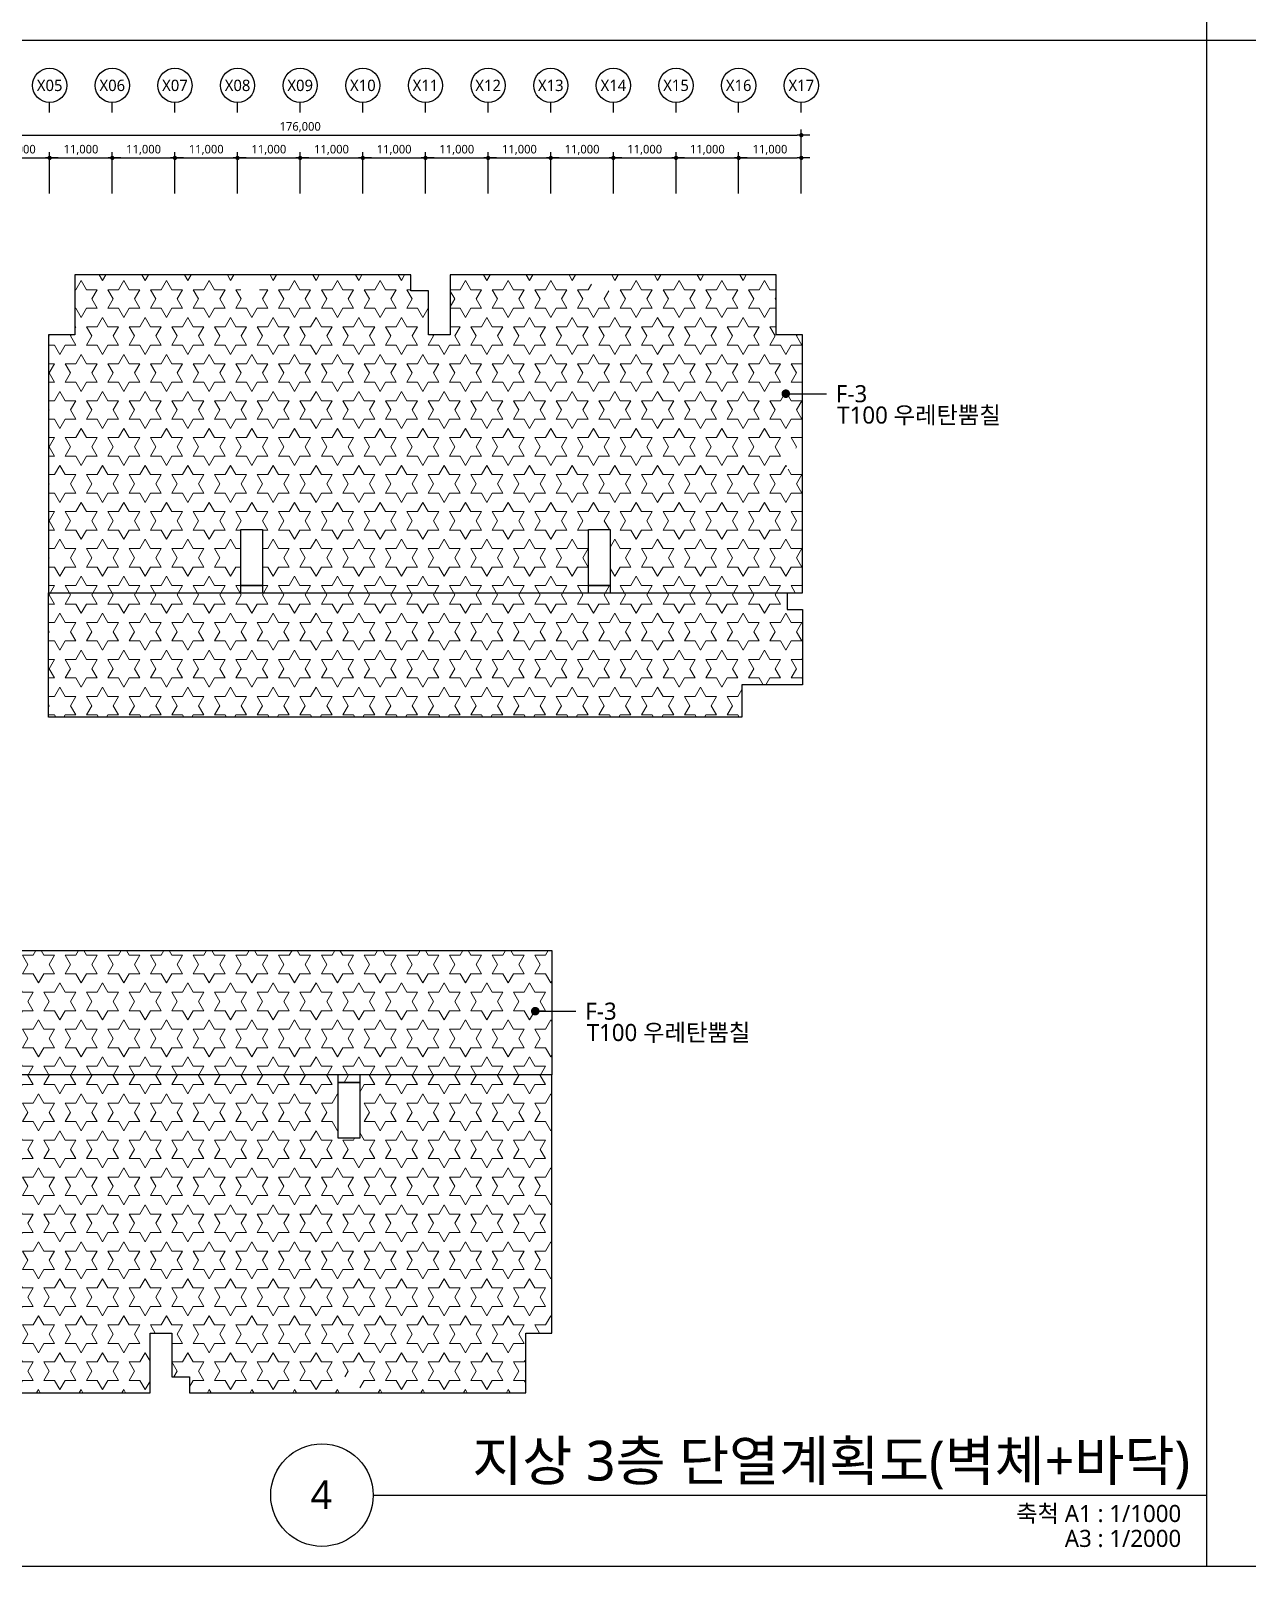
# Model space of a CAD drawing. Header units: millimetres. Extents: x 1037297 to 3512330, y 928637 to 1464837.
# Drawn here: x 2030215 to 2243860, y 928637 to 1198407 of the extents above; entities that cross this region are included whole.
import ezdxf
from ezdxf.enums import TextEntityAlignment as Align

# ---------------------------------------------------------------- set-up
doc = ezdxf.new("R2010")
doc.units = ezdxf.units.MM
doc.header["$LTSCALE"] = 5
doc.header["$MEASUREMENT"] = 0
doc.header["$PDSIZE"] = -10
doc.layers.get('0').update_dxf_attribs({"linetype": 'CONTINUOUS'})
doc.layers.get('Defpoints').update_dxf_attribs({"color": 153, "linetype": 'CONTINUOUS'})
for name, color, linetype, lineweight in [('A-AXIS-BUBL', 7, 'CONTINUOUS', 25), ('A-DIMS', 7, 'CONTINUOUS', 25), ('A-MKXS-LEAD', 7, 'CONTINUOUS', 25), ('A-MKXS-TEXT1', 3, 'CONTINUOUS', 25), ('A-XXXX-HATC', 8, 'CONTINUOUS', 18), ('A-XXXX-SYMB', 7, 'CONTINUOUS', 25), ('A-XXXX-TXT1', 3, 'CONTINUOUS', 25), ('A-XXXX-TXT2', 3, 'CONTINUOUS', 25)]:
    doc.layers.add(name, color=color, linetype=linetype, lineweight=lineweight)
doc.styles.add('HY울릉도L', font='')
doc.styles.add('맑은고딕', font='malgun.ttf')
doc.styles.get('HY울릉도L').set_extended_font_data('HYwulM')
doc.dimstyles.new('CDIM', dxfattribs={"dimtxt": 3, "dimasz": 1.5, "dimexe": 2, "dimexo": 1, "dimgap": 1, "dimtad": 1, "dimdec": 0, "dimrnd": 0.5, "dimzin": 0, "dimdsep": 32, "dimlunit": 6, "dimtxsty": 'HY울릉도L', "dimblk1": '_CIDOT', "dimblk2": '_CIDOT', "dimsah": 1, "dimcen": 5.5, "dimclrd": 2, "dimclre": 2, "dimclrt": 7, "dimadec": 0, "dimazin": 0, "dimtfac": 1, "dimtdec": 0, "dimtix": 1, "dimtmove": 2, "dimatfit": 1, "dimldrblk": '_CIDOT', "dimfxl": 1, "dimtolj": 1, "dimtzin": 0, "dimlwd": -1, "dimarcsym": 0})

# ---------------------------------------------------------------- blocks, each defined once
blk = doc.blocks.new('_CIDOT')
at = {"color": 0, "linetype": 'ByBlock'}
blk.add_line((2, 0), (-1, 0), dxfattribs=at)
at = {"color": 0, "linetype": 'ByBlock', "const_width": 0.5}
blk.add_lwpolyline([(-0.25, 0, 1), (0.25, 0, 1)], format="xyb", close=True, dxfattribs=at)
blk = doc.blocks.new('*D27')
at = {"layer": 'A-DIMS', "lineweight": -2, "transparency": 16777216}
for p, q in [((159693, 255621), (159693, 262871)), ((170693, 255621), (170693, 262871))]:
    blk.add_line(p, q, dxfattribs=at)
at = {"layer": 'A-DIMS', "transparency": 16777216}
blk.add_line((160443, 261871), (169943, 261871), dxfattribs=at)
at = {"layer": 'Defpoints', "color": 0, "transparency": 16777216}
for p in [(170693, 261871), (159693, 255121), (170693, 255121)]:
    blk.add_point(p, dxfattribs=at)
at = {"layer": 'A-DIMS', "transparency": 16777216, "xscale": 750, "yscale": 750, "zscale": 750, "rotation": 180}
blk.add_blockref('_CIDOT', (159693, 261871), dxfattribs=at)
at = {"layer": 'A-DIMS', "transparency": 16777216, "xscale": 750, "yscale": 750, "zscale": 750}
blk.add_blockref('_CIDOT', (170693, 261871), dxfattribs=at)
at = {"layer": 'A-DIMS', "color": 3, "transparency": 16777216, "insert": (165193, 263275), "char_height": 1500, "attachment_point": 5, "style": '맑은고딕'}
blk.add_mtext('\\A1;11,000', dxfattribs=at)
blk = doc.blocks.new('*D28')
at = {"layer": 'A-DIMS', "lineweight": -2, "transparency": 16777216}
for p, q in [((170693, 255621), (170693, 262871)), ((181693, 255621), (181693, 262871))]:
    blk.add_line(p, q, dxfattribs=at)
at = {"layer": 'A-DIMS', "transparency": 16777216}
blk.add_line((171443, 261871), (180943, 261871), dxfattribs=at)
at = {"layer": 'Defpoints', "color": 0, "transparency": 16777216}
for p in [(181693, 261871), (170693, 255121), (181693, 255121)]:
    blk.add_point(p, dxfattribs=at)
at = {"layer": 'A-DIMS', "transparency": 16777216, "xscale": 750, "yscale": 750, "zscale": 750, "rotation": 180}
blk.add_blockref('_CIDOT', (170693, 261871), dxfattribs=at)
at = {"layer": 'A-DIMS', "transparency": 16777216, "xscale": 750, "yscale": 750, "zscale": 750}
blk.add_blockref('_CIDOT', (181693, 261871), dxfattribs=at)
at = {"layer": 'A-DIMS', "color": 3, "transparency": 16777216, "insert": (176193, 263275), "char_height": 1500, "attachment_point": 5, "style": '맑은고딕'}
blk.add_mtext('\\A1;11,000', dxfattribs=at)
blk = doc.blocks.new('*D29')
at = {"layer": 'A-DIMS', "lineweight": -2, "transparency": 16777216}
for p, q in [((181693, 255621), (181693, 262871)), ((192693, 255621), (192693, 262871))]:
    blk.add_line(p, q, dxfattribs=at)
at = {"layer": 'A-DIMS', "transparency": 16777216}
blk.add_line((182443, 261871), (191943, 261871), dxfattribs=at)
at = {"layer": 'Defpoints', "color": 0, "transparency": 16777216}
for p in [(192693, 261871), (181693, 255121), (192693, 255121)]:
    blk.add_point(p, dxfattribs=at)
at = {"layer": 'A-DIMS', "transparency": 16777216, "xscale": 750, "yscale": 750, "zscale": 750, "rotation": 180}
blk.add_blockref('_CIDOT', (181693, 261871), dxfattribs=at)
at = {"layer": 'A-DIMS', "transparency": 16777216, "xscale": 750, "yscale": 750, "zscale": 750}
blk.add_blockref('_CIDOT', (192693, 261871), dxfattribs=at)
at = {"layer": 'A-DIMS', "color": 3, "transparency": 16777216, "insert": (187193, 263275), "char_height": 1500, "attachment_point": 5, "style": '맑은고딕'}
blk.add_mtext('\\A1;11,000', dxfattribs=at)
blk = doc.blocks.new('*D30')
at = {"layer": 'A-DIMS', "lineweight": -2, "transparency": 16777216}
for p, q in [((192693, 255621), (192693, 262871)), ((203693, 255621), (203693, 262871))]:
    blk.add_line(p, q, dxfattribs=at)
at = {"layer": 'A-DIMS', "transparency": 16777216}
blk.add_line((193443, 261871), (202943, 261871), dxfattribs=at)
at = {"layer": 'Defpoints', "color": 0, "transparency": 16777216}
for p in [(203693, 261871), (192693, 255121), (203693, 255121)]:
    blk.add_point(p, dxfattribs=at)
at = {"layer": 'A-DIMS', "transparency": 16777216, "xscale": 750, "yscale": 750, "zscale": 750, "rotation": 180}
blk.add_blockref('_CIDOT', (192693, 261871), dxfattribs=at)
at = {"layer": 'A-DIMS', "transparency": 16777216, "xscale": 750, "yscale": 750, "zscale": 750}
blk.add_blockref('_CIDOT', (203693, 261871), dxfattribs=at)
at = {"layer": 'A-DIMS', "color": 3, "transparency": 16777216, "insert": (198193, 263275), "char_height": 1500, "attachment_point": 5, "style": '맑은고딕'}
blk.add_mtext('\\A1;11,000', dxfattribs=at)
blk = doc.blocks.new('*D31')
at = {"layer": 'A-DIMS', "lineweight": -2, "transparency": 16777216}
for p, q in [((203693, 255621), (203693, 262871)), ((214693, 255621), (214693, 262871))]:
    blk.add_line(p, q, dxfattribs=at)
at = {"layer": 'A-DIMS', "transparency": 16777216}
blk.add_line((204443, 261871), (213943, 261871), dxfattribs=at)
at = {"layer": 'Defpoints', "color": 0, "transparency": 16777216}
for p in [(214693, 261871), (203693, 255121), (214693, 255121)]:
    blk.add_point(p, dxfattribs=at)
at = {"layer": 'A-DIMS', "transparency": 16777216, "xscale": 750, "yscale": 750, "zscale": 750, "rotation": 180}
blk.add_blockref('_CIDOT', (203693, 261871), dxfattribs=at)
at = {"layer": 'A-DIMS', "transparency": 16777216, "xscale": 750, "yscale": 750, "zscale": 750}
blk.add_blockref('_CIDOT', (214693, 261871), dxfattribs=at)
at = {"layer": 'A-DIMS', "color": 3, "transparency": 16777216, "insert": (209193, 263275), "char_height": 1500, "attachment_point": 5, "style": '맑은고딕'}
blk.add_mtext('\\A1;11,000', dxfattribs=at)
blk = doc.blocks.new('*D32')
at = {"layer": 'A-DIMS', "lineweight": -2, "transparency": 16777216}
for p, q in [((214693, 255621), (214693, 262871)), ((225693, 255621), (225693, 262871))]:
    blk.add_line(p, q, dxfattribs=at)
at = {"layer": 'A-DIMS', "transparency": 16777216}
blk.add_line((215443, 261871), (224943, 261871), dxfattribs=at)
at = {"layer": 'Defpoints', "color": 0, "transparency": 16777216}
for p in [(225693, 261871), (214693, 255121), (225693, 255121)]:
    blk.add_point(p, dxfattribs=at)
at = {"layer": 'A-DIMS', "transparency": 16777216, "xscale": 750, "yscale": 750, "zscale": 750, "rotation": 180}
blk.add_blockref('_CIDOT', (214693, 261871), dxfattribs=at)
at = {"layer": 'A-DIMS', "transparency": 16777216, "xscale": 750, "yscale": 750, "zscale": 750}
blk.add_blockref('_CIDOT', (225693, 261871), dxfattribs=at)
at = {"layer": 'A-DIMS', "color": 3, "transparency": 16777216, "insert": (220193, 263275), "char_height": 1500, "attachment_point": 5, "style": '맑은고딕'}
blk.add_mtext('\\A1;11,000', dxfattribs=at)
blk = doc.blocks.new('*D33')
at = {"layer": 'A-DIMS', "lineweight": -2, "transparency": 16777216}
for p, q in [((225693, 255621), (225693, 262871)), ((236693, 255621), (236693, 262871))]:
    blk.add_line(p, q, dxfattribs=at)
at = {"layer": 'A-DIMS', "transparency": 16777216}
blk.add_line((226443, 261871), (235943, 261871), dxfattribs=at)
at = {"layer": 'Defpoints', "color": 0, "transparency": 16777216}
for p in [(236693, 261871), (225693, 255121), (236693, 255121)]:
    blk.add_point(p, dxfattribs=at)
at = {"layer": 'A-DIMS', "transparency": 16777216, "xscale": 750, "yscale": 750, "zscale": 750, "rotation": 180}
blk.add_blockref('_CIDOT', (225693, 261871), dxfattribs=at)
at = {"layer": 'A-DIMS', "transparency": 16777216, "xscale": 750, "yscale": 750, "zscale": 750}
blk.add_blockref('_CIDOT', (236693, 261871), dxfattribs=at)
at = {"layer": 'A-DIMS', "color": 3, "transparency": 16777216, "insert": (231193, 263275), "char_height": 1500, "attachment_point": 5, "style": '맑은고딕'}
blk.add_mtext('\\A1;11,000', dxfattribs=at)
blk = doc.blocks.new('*D34')
at = {"layer": 'A-DIMS', "lineweight": -2, "transparency": 16777216}
for p, q in [((236693, 255621), (236693, 262871)), ((247693, 255621), (247693, 262871))]:
    blk.add_line(p, q, dxfattribs=at)
at = {"layer": 'A-DIMS', "transparency": 16777216}
blk.add_line((237443, 261871), (246943, 261871), dxfattribs=at)
at = {"layer": 'Defpoints', "color": 0, "transparency": 16777216}
for p in [(247693, 261871), (236693, 255121), (247693, 255121)]:
    blk.add_point(p, dxfattribs=at)
at = {"layer": 'A-DIMS', "transparency": 16777216, "xscale": 750, "yscale": 750, "zscale": 750, "rotation": 180}
blk.add_blockref('_CIDOT', (236693, 261871), dxfattribs=at)
at = {"layer": 'A-DIMS', "transparency": 16777216, "xscale": 750, "yscale": 750, "zscale": 750}
blk.add_blockref('_CIDOT', (247693, 261871), dxfattribs=at)
at = {"layer": 'A-DIMS', "color": 3, "transparency": 16777216, "insert": (242193, 263275), "char_height": 1500, "attachment_point": 5, "style": '맑은고딕'}
blk.add_mtext('\\A1;11,000', dxfattribs=at)
blk = doc.blocks.new('*D35')
at = {"layer": 'A-DIMS', "lineweight": -2, "transparency": 16777216}
for p, q in [((247693, 255621), (247693, 262871)), ((258693, 255621), (258693, 262871))]:
    blk.add_line(p, q, dxfattribs=at)
at = {"layer": 'A-DIMS', "transparency": 16777216}
blk.add_line((248443, 261871), (257943, 261871), dxfattribs=at)
at = {"layer": 'Defpoints', "color": 0, "transparency": 16777216}
for p in [(258693, 261871), (247693, 255121), (258693, 255121)]:
    blk.add_point(p, dxfattribs=at)
at = {"layer": 'A-DIMS', "transparency": 16777216, "xscale": 750, "yscale": 750, "zscale": 750, "rotation": 180}
blk.add_blockref('_CIDOT', (247693, 261871), dxfattribs=at)
at = {"layer": 'A-DIMS', "transparency": 16777216, "xscale": 750, "yscale": 750, "zscale": 750}
blk.add_blockref('_CIDOT', (258693, 261871), dxfattribs=at)
at = {"layer": 'A-DIMS', "color": 3, "transparency": 16777216, "insert": (253193, 263275), "char_height": 1500, "attachment_point": 5, "style": '맑은고딕'}
blk.add_mtext('\\A1;11,000', dxfattribs=at)
blk = doc.blocks.new('*D36')
at = {"layer": 'A-DIMS', "lineweight": -2, "transparency": 16777216}
for p, q in [((258693, 255621), (258693, 262871)), ((269693, 255621), (269693, 262871))]:
    blk.add_line(p, q, dxfattribs=at)
at = {"layer": 'A-DIMS', "transparency": 16777216}
blk.add_line((259443, 261871), (268943, 261871), dxfattribs=at)
at = {"layer": 'Defpoints', "color": 0, "transparency": 16777216}
for p in [(269693, 261871), (258693, 255121), (269693, 255121)]:
    blk.add_point(p, dxfattribs=at)
at = {"layer": 'A-DIMS', "transparency": 16777216, "xscale": 750, "yscale": 750, "zscale": 750, "rotation": 180}
blk.add_blockref('_CIDOT', (258693, 261871), dxfattribs=at)
at = {"layer": 'A-DIMS', "transparency": 16777216, "xscale": 750, "yscale": 750, "zscale": 750}
blk.add_blockref('_CIDOT', (269693, 261871), dxfattribs=at)
at = {"layer": 'A-DIMS', "color": 3, "transparency": 16777216, "insert": (264193, 263275), "char_height": 1500, "attachment_point": 5, "style": '맑은고딕'}
blk.add_mtext('\\A1;11,000', dxfattribs=at)
blk = doc.blocks.new('*D37')
at = {"layer": 'A-DIMS', "lineweight": -2, "transparency": 16777216}
for p, q in [((269693, 255621), (269693, 262871)), ((280693, 255621), (280693, 262871))]:
    blk.add_line(p, q, dxfattribs=at)
at = {"layer": 'A-DIMS', "transparency": 16777216}
blk.add_line((270443, 261871), (279943, 261871), dxfattribs=at)
at = {"layer": 'Defpoints', "color": 0, "transparency": 16777216}
for p in [(280693, 261871), (269693, 255121), (280693, 255121)]:
    blk.add_point(p, dxfattribs=at)
at = {"layer": 'A-DIMS', "transparency": 16777216, "xscale": 750, "yscale": 750, "zscale": 750, "rotation": 180}
blk.add_blockref('_CIDOT', (269693, 261871), dxfattribs=at)
at = {"layer": 'A-DIMS', "transparency": 16777216, "xscale": 750, "yscale": 750, "zscale": 750}
blk.add_blockref('_CIDOT', (280693, 261871), dxfattribs=at)
at = {"layer": 'A-DIMS', "color": 3, "transparency": 16777216, "insert": (275193, 263275), "char_height": 1500, "attachment_point": 5, "style": '맑은고딕'}
blk.add_mtext('\\A1;11,000', dxfattribs=at)
blk = doc.blocks.new('*D38')
at = {"layer": 'A-DIMS', "lineweight": -2, "transparency": 16777216}
for p, q in [((280693, 255621), (280693, 262871)), ((291693, 255621), (291693, 262871))]:
    blk.add_line(p, q, dxfattribs=at)
at = {"layer": 'A-DIMS', "transparency": 16777216}
blk.add_line((281443, 261871), (290943, 261871), dxfattribs=at)
at = {"layer": 'Defpoints', "color": 0, "transparency": 16777216}
for p in [(291693, 261871), (280693, 255121), (291693, 255121)]:
    blk.add_point(p, dxfattribs=at)
at = {"layer": 'A-DIMS', "transparency": 16777216, "xscale": 750, "yscale": 750, "zscale": 750, "rotation": 180}
blk.add_blockref('_CIDOT', (280693, 261871), dxfattribs=at)
at = {"layer": 'A-DIMS', "transparency": 16777216, "xscale": 750, "yscale": 750, "zscale": 750}
blk.add_blockref('_CIDOT', (291693, 261871), dxfattribs=at)
at = {"layer": 'A-DIMS', "color": 3, "transparency": 16777216, "insert": (286193, 263275), "char_height": 1500, "attachment_point": 5, "style": '맑은고딕'}
blk.add_mtext('\\A1;11,000', dxfattribs=at)
blk = doc.blocks.new('*D39')
at = {"layer": 'A-DIMS', "lineweight": -2, "transparency": 16777216}
for p, q in [((126693, 255621), (126693, 266871)), ((302693, 255621), (302693, 266871))]:
    blk.add_line(p, q, dxfattribs=at)
at = {"layer": 'A-DIMS', "transparency": 16777216}
blk.add_line((127443, 265871), (301943, 265871), dxfattribs=at)
at = {"layer": 'Defpoints', "color": 0, "transparency": 16777216}
for p in [(302693, 265871), (126693, 255121), (302693, 255121)]:
    blk.add_point(p, dxfattribs=at)
at = {"layer": 'A-DIMS', "transparency": 16777216, "xscale": 750, "yscale": 750, "zscale": 750, "rotation": 180}
blk.add_blockref('_CIDOT', (126693, 265871), dxfattribs=at)
at = {"layer": 'A-DIMS', "transparency": 16777216, "xscale": 750, "yscale": 750, "zscale": 750}
blk.add_blockref('_CIDOT', (302693, 265871), dxfattribs=at)
at = {"layer": 'A-DIMS', "color": 3, "transparency": 16777216, "insert": (214693, 267275), "char_height": 1500, "attachment_point": 5, "style": '맑은고딕'}
blk.add_mtext('\\A1;176,000', dxfattribs=at)
blk = doc.blocks.new('*D40')
at = {"layer": 'A-DIMS', "lineweight": -2, "transparency": 16777216}
for p, q in [((291693, 255621), (291693, 262871)), ((302693, 255621), (302693, 262871))]:
    blk.add_line(p, q, dxfattribs=at)
at = {"layer": 'A-DIMS', "transparency": 16777216}
blk.add_line((292443, 261871), (301943, 261871), dxfattribs=at)
at = {"layer": 'Defpoints', "color": 0, "transparency": 16777216}
for p in [(302693, 261871), (291693, 255121), (302693, 255121)]:
    blk.add_point(p, dxfattribs=at)
at = {"layer": 'A-DIMS', "transparency": 16777216, "xscale": 750, "yscale": 750, "zscale": 750, "rotation": 180}
blk.add_blockref('_CIDOT', (291693, 261871), dxfattribs=at)
at = {"layer": 'A-DIMS', "transparency": 16777216, "xscale": 750, "yscale": 750, "zscale": 750}
blk.add_blockref('_CIDOT', (302693, 261871), dxfattribs=at)
at = {"layer": 'A-DIMS', "color": 3, "transparency": 16777216, "insert": (297193, 263275), "char_height": 1500, "attachment_point": 5, "style": '맑은고딕'}
blk.add_mtext('\\A1;11,000', dxfattribs=at)
blk = doc.blocks.new('DIM(210222)')
for p, q in [((170693, 269870.6), (170693, 271620.6)), ((181693, 269870.6), (181693, 271620.6)), ((192693, 269870.6), (192693, 271620.6)), ((203693, 269870.6), (203693, 271620.6)), ((214693, 269870.6), (214693, 271620.6)), ((225693, 269870.6), (225693, 271620.6)), ((236693, 269870.6), (236693, 271620.6)), ((247693, 269870.6), (247693, 271620.6)), ((258693, 269870.6), (258693, 271620.6)), ((269693, 269870.6), (269693, 271620.6)), ((280693, 269870.6), (280693, 271620.6)), ((291693, 269870.6), (291693, 271620.6)), ((302693, 269870.6), (302693, 271620.6))]:
    blk.add_line(p, q)
at = {"layer": 'A-AXIS-BUBL', "ltscale": 0.2}
for centre in [(170693, 274620.6), (181693, 274620.6), (192693, 274620.6), (203693, 274620.6), (214693, 274620.6), (225693, 274620.6), (236693, 274620.6), (247693, 274620.6), (258693, 274620.6), (269693, 274620.6), (280693, 274620.6), (291693, 274620.6), (302693, 274620.6)]:
    blk.add_circle(centre, 3000, dxfattribs=at)
at = {"layer": 'A-XXXX-TXT2', "ltscale": 0.2, "style": '맑은고딕'}
for s, p in [('X05', (170693, 274620.6)), ('X06', (181693, 274620.6)), ('X07', (192693, 274620.6)), ('X08', (203693, 274620.6)), ('X09', (214693, 274620.6)), ('X10', (225693, 274620.6)), ('X11', (236693, 274620.6)), ('X12', (247693, 274620.6)), ('X13', (258693, 274620.6)), ('X14', (269693, 274620.6)), ('X15', (280693, 274620.6)), ('X16', (291693, 274620.6)), ('X17', (302693, 274620.6))]:
    blk.add_text(s, height=2000, dxfattribs=at).set_placement(p, align=Align.MIDDLE)
at = {"layer": 'A-DIMS'}
for p1, p2, distance, picture, middle in [((126693, 255120.6), (302693, 255120.6), 10750, '*D39', (214693, 267275.5)), ((159693, 255120.6), (170693, 255120.6), 6750, '*D27', (165193, 263275.5)), ((170693, 255120.6), (181693, 255120.6), 6750, '*D28', (176193, 263275.5)), ((181693, 255120.6), (192693, 255120.6), 6750, '*D29', (187193, 263275.5)), ((192693, 255120.6), (203693, 255120.6), 6750, '*D30', (198193, 263275.5)), ((203693, 255120.6), (214693, 255120.6), 6750, '*D31', (209193, 263275.5)), ((214693, 255120.6), (225693, 255120.6), 6750, '*D32', (220193, 263275.5)), ((225693, 255120.6), (236693, 255120.6), 6750, '*D33', (231193, 263275.5)), ((236693, 255120.6), (247693, 255120.6), 6750, '*D34', (242193, 263275.5)), ((247693, 255120.6), (258693, 255120.6), 6750, '*D35', (253193, 263275.5)), ((258693, 255120.6), (269693, 255120.6), 6750, '*D36', (264193, 263275.5)), ((269693, 255120.6), (280693, 255120.6), 6750, '*D37', (275193, 263275.5)), ((280693, 255120.6), (291693, 255120.6), 6750, '*D38', (286193, 263275.5)), ((291693, 255120.6), (302693, 255120.6), 6750, '*D40', (297193, 263275.5))]:
    dim = blk.add_aligned_dim(p1=p1, p2=p2, distance=distance, dimstyle='CDIM', override={"dimscale": 500, "dimtxsty": '맑은고딕', "dimclrd": 256, "dimclre": 256, "dimclrt": 3}, dxfattribs=at)
    dim.commit()
    dim.dimension.update_dxf_attribs({"geometry": picture, "text_midpoint": middle})

msp = doc.modelspace()

# ---------------------------------------------------------------- hatches: boundary and pattern name
at = {"layer": 'A-XXXX-HATC'}
h = msp.add_hatch(dxfattribs=at)
h.set_pattern_fill('STARS', color=4, scale=15000)
h.paths.add_polyline_path([(2128190, 1110758), (2131990, 1110758), (2131990, 1100958), (2128190, 1100958)], flags=16)
h.paths.add_polyline_path([(2067090, 1110758), (2070890, 1110758), (2070890, 1100958), (2067090, 1100958)], flags=16)
h.paths.add_polyline_path([(2155090, 1083508), (2165740, 1083508), (2165740, 1096708), (2163040, 1096708), (2163040, 1099658), (2165740, 1099658), (2165740, 1121358), (2162940, 1121358), (2162940, 1125058), (2165740, 1125058), (2165740, 1145008), (2161140, 1145008), (2161140, 1155508), (2131990, 1155508), (2131990, 1152708), (2128690, 1152708), (2128690, 1155508), (2103890, 1155508), (2103890, 1145008), (2100090, 1145008), (2100090, 1152708), (2096990, 1152708), (2096990, 1155508), (2070390, 1155508), (2070390, 1152708), (2067090, 1152708), (2067090, 1155508), (2037940, 1155508), (2037940, 1145008), (2033340, 1145008), (2033340, 1077808), (2155090, 1077808)])
h = msp.add_hatch(dxfattribs=at)
h.set_pattern_fill('STARS', color=4, scale=15000)
h.paths.add_polyline_path([(2084190, 1013658), (2087990, 1013658), (2087990, 1003858), (2084190, 1003858)], flags=16)
h.paths.add_polyline_path([(2023090, 1013658), (2026890, 1013658), (2026890, 1003858), (2023090, 1003858)], flags=16)
h.paths.add_polyline_path([(1999990, 1031108), (1989340, 1031108), (1989340, 1017908), (1992040, 1017908), (1992040, 1014958), (1989340, 1014958), (1989340, 969608), (1993940, 969608), (1993940, 959108), (2022990, 959108), (2022990, 961808), (2026090, 961808), (2026090, 959108), (2051190, 959108), (2051190, 969608), (2054990, 969608), (2054990, 961908), (2058090, 961908), (2058090, 959108), (2084690, 959108), (2084690, 961908), (2087990, 961908), (2087990, 959108), (2117140, 959108), (2117140, 969608), (2121740, 969608), (2121740, 1036808), (1999990, 1036808)])

# ---------------------------------------------------------------- linework, layer by layer
for p, q in [((2236672, 1464837), (2236672, 928637)), ((1877297, 1196737), (2596047, 1196737)), ((1877297, 928637), (2596047, 928637))]:
    msp.add_line(p, q)
for points in [[(2165740, 1125058), (2165740, 1145008), (2161140, 1145008), (2161140, 1155508), (2103890, 1155508), (2103890, 1145008), (2100090, 1145008), (2100090, 1152708), (2096990, 1152708), (2096990, 1155508), (2037940, 1155508), (2037940, 1145008), (2033340, 1145008), (2033340, 1099658), (2165740, 1099658), (2165740, 1125058)], [(2128190, 1099658), (2128190, 1100958), (2131990, 1100958), (2131990, 1099658), (2163040, 1099658), (2163040, 1096708), (2165740, 1096708), (2165740, 1083508), (2155090, 1083508), (2155090, 1077808), (2033340, 1077808), (2033340, 1099658), (2067090, 1099658), (2067090, 1100958), (2070890, 1100958), (2070890, 1099658), (2128190, 1099658)], [(2054990, 961908), (2058090, 961908), (2058090, 959108), (2117140, 959108), (2117140, 969608), (2121740, 969608), (2121740, 1014958), (1989340, 1014958), (1989340, 969608), (1993940, 969608), (1993940, 959108), (2051190, 959108), (2051190, 969608), (2054990, 969608), (2054990, 961908)]]:
    msp.add_lwpolyline(points)
for points in [[(2067090, 1110758), (2070890, 1110758), (2070890, 1100958), (2067090, 1100958)], [(2128190, 1110758), (2131990, 1110758), (2131990, 1100958), (2128190, 1100958)], [(2087990, 1014958), (2087990, 1013658), (2084190, 1013658), (2084190, 1014958), (2026890, 1014958), (2026890, 1013658), (2023090, 1013658), (2023090, 1014958), (1992030, 1014958), (1992040, 1017908), (1989340, 1017908), (1989340, 1031108), (1999990, 1031108), (1999990, 1036808), (2121740, 1036808), (2121740, 1014958)], [(2084190, 1013658), (2087990, 1013658), (2087990, 1003858), (2084190, 1003858)]]:
    msp.add_lwpolyline(points, close=True)
at = {"layer": 'A-MKXS-LEAD'}
for p, q in [((2162443, 1134637), (2169963, 1134637)), ((2118443, 1026163), (2125963, 1026163))]:
    msp.add_line(p, q, dxfattribs=at)
at = {"layer": 'A-MKXS-LEAD', "const_width": 750}
for points in [[(2162818, 1134262, 1), (2162818, 1135012, 1)], [(2118818, 1025788, 1), (2118818, 1026538, 1)]]:
    msp.add_lwpolyline(points, format="xyb", close=True, dxfattribs=at)
at = {"layer": 'A-XXXX-SYMB'}
msp.add_line((2090364, 941137), (2236672, 941137), dxfattribs=at)
msp.add_circle((2081364, 941137), 9000, dxfattribs=at)

# ---------------------------------------------------------------- block references
msp.add_blockref('DIM(210222)', (1862847, 914187))

# ---------------------------------------------------------------- texts
at = {"layer": 'A-MKXS-TEXT1', "style": '맑은고딕'}
for s, p in [('F-3', (2171596, 1134637)), ('T100 우레탄뿜칠', (2171855, 1130887)), ('F-3', (2127596, 1026163)), ('T100 우레탄뿜칠', (2127855, 1022413))]:
    msp.add_text(s, height=3000, dxfattribs=at).set_placement(p, align=Align.MIDDLE_LEFT)
at = {"layer": 'A-XXXX-TXT1', "style": '맑은고딕'}
msp.add_text('지상 3층 단열계획도(벽체+바닥)', height=7000, dxfattribs=at).set_placement((2233814, 941590), align=Align.BOTTOM_RIGHT)
msp.add_text('4', height=5000, dxfattribs=at).set_placement((2081249, 941244), align=Align.MIDDLE)
for s, p in [('축척 A1 : 1/1000', (2232256, 939415)), ('A3 : 1/2000', (2232256, 935036))]:
    msp.add_text(s, height=3000, dxfattribs=at).set_placement(p, align=Align.TOP_RIGHT)

doc.saveas('drawing.dxf')
